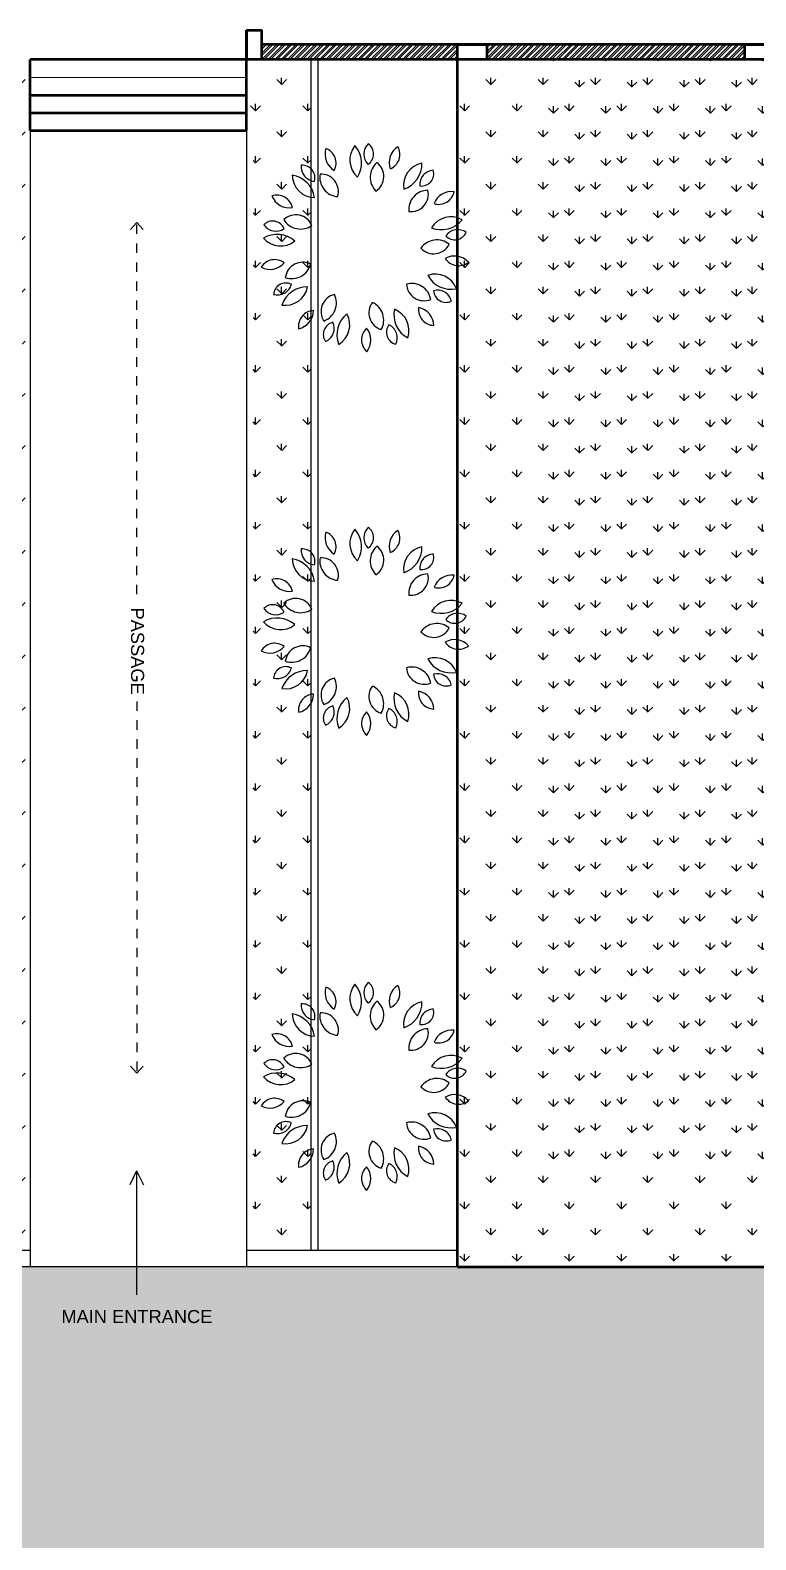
# Model space of a CAD drawing. Header units: millimetres. Extents: x 1521 to 3683, y 1649 to 3322.
# Drawn here: x 1548.74 to 1556.39, y 1664.55 to 1680.48 of the extents above; entities that cross this region are included whole.
import ezdxf

# ---------------------------------------------------------------- set-up
doc = ezdxf.new("R2010")
doc.units = ezdxf.units.MM
doc.header["$LTSCALE"] = 0.1
doc.linetypes.add('DASHED2', pattern=[0.375, 0.25, -0.125])
doc.layers.add('COL', color=1, linetype='Continuous', lineweight=50)
doc.layers.add('WALL', color=7, linetype='Continuous', lineweight=50)
doc.layers.add('HA', color=74, linetype='Continuous')
doc.styles.add('WORKING', font='ARIALN.TTF')
pattern_1 = [(90, (-672.83713, -128.37974), (-0.27582132, 0.27582132), [0.07313822, -0.47850442]), (45, (-672.83713, -128.37974), (-0.27582151, 0.27582151), [0.07313822, -0.316932296]), (135, (-672.83713, -128.37974), (-0.27582151, -0.27582151), [0.07313822, -0.316932296])]
pattern_2 = [(90, (5e-13, 96.11391), (-0.27582132, 0.27582132), [0.07313822, -0.47850442]), (45, (5e-13, 96.1139), (-0.27582151, 0.27582151), [0.07313822, -0.316932296]), (135, (5e-13, 96.1139), (-0.27582151, -0.27582151), [0.07313822, -0.316932296])]

# ---------------------------------------------------------------- blocks, each defined once
blk = doc.blocks.new('AH19E')
for centre, radius, start, end in [((-0.0238, 0.4456), 0.0887, 151.70154, 229.74057), ((-0.1412, 0.4233), 0.0753, 322.86392, 58.57818), ((0.1065, 0.3951), 0.1079, 130.70899, 219.10644), ((-0.0728, 0.4111), 0.1272, 318.65709, 31.15834), ((0.1373, 0.4177), 0.0681, 123.4613, 215.43295), ((0.0585, 0.4324), 0.059, 293.31145, 45.5828), ((0.2695, 0.3538), 0.0887, 111.70154, 189.74057), ((0.1654, 0.4122), 0.0753, 282.86392, 18.57818), ((-0.1753, 0.3724), 0.1079, 170.70899, 259.10644), ((-0.3229, 0.2694), 0.1272, 358.65709, 71.15834), ((-0.1662, 0.4095), 0.0681, 163.4613, 255.43295), ((-0.236, 0.3701), 0.059, 333.31145, 85.5828), ((-0.0637, 0.3416), 0.0926, 160.50355, 255.32847), ((-0.1617, 0.2897), 0.0835, 333.2488, 82.58322), ((0.1722, 0.2998), 0.0926, 120.50355, 215.32847), ((0.0637, 0.323), 0.0835, 293.2488, 42.58322), ((-0.3832, 0.2348), 0.0753, 2.86392, 98.57818), ((-0.3076, 0.3273), 0.0887, 191.70154, 269.74057), ((0.3369, 0.2314), 0.1079, 90.70899, 179.10644), ((0.2099, 0.3588), 0.1272, 278.65709, 351.15834), ((0.3751, 0.2288), 0.0681, 83.4613, 175.43295), ((0.3241, 0.2908), 0.059, 253.31145, 5.5828), ((-0.4216, 0.133), 0.059, 13.31145, 125.5828), ((-0.3935, 0.2082), 0.0681, 203.4613, 295.43295), ((-0.313, 0.1192), 0.0835, 13.2488, 122.58322), ((-0.2713, 0.2221), 0.0926, 200.50355, 295.32847), ((0.326, 0.1161), 0.0926, 80.50355, 175.32847), ((0.2578, 0.2036), 0.0835, 253.2488, 2.58322), ((0.4353, 0.0949), 0.0887, 71.70154, 149.74057), ((0.393, 0.2066), 0.0753, 242.86392, 338.57818), ((-0.4234, 0.0001), 0.1272, 38.65709, 111.15834), ((-0.3766, 0.1738), 0.1079, 210.70899, 299.10644), ((-0.4474, -0.0652), 0.0753, 42.86392, 138.57818), ((0.4082, -0.0422), 0.1079, 50.70899, 139.10644), ((0.3928, 0.1371), 0.1272, 238.65709, 311.15834), ((-0.4489, 0.0543), 0.0887, 231.70154, 309.74057), ((-0.3193, -0.1086), 0.0835, 53.2488, 162.58322), ((-0.3535, -0.003), 0.0926, 240.50355, 335.32847), ((0.3258, -0.1235), 0.0926, 40.50355, 135.32847), ((0.3298, -0.0126), 0.0835, 213.2488, 322.58322), ((0.4358, -0.0687), 0.0681, 43.4613, 135.43295), ((0.4366, 0.0116), 0.059, 213.31145, 325.5828), ((-0.4114, -0.1678), 0.059, 53.31145, 165.5828), ((-0.4381, -0.0922), 0.0681, 243.4613, 335.43295), ((-0.3273, -0.2708), 0.1272, 78.65709, 151.15834), ((0.3959, -0.21), 0.0887, 31.70154, 109.74057), ((0.4353, -0.0972), 0.0753, 202.86392, 298.57818), ((-0.4031, -0.1076), 0.1079, 250.70899, 339.10644), ((-0.1778, -0.2871), 0.0835, 93.2488, 202.58322), ((-0.2718, -0.2282), 0.0926, 280.50355, 15.32847), ((0.2459, -0.2245), 0.0835, 173.2488, 282.58322), ((0.1716, -0.3069), 0.0926, 0.50355, 95.32847), ((0.287, -0.2976), 0.1079, 10.70899, 99.10644), ((0.3905, -0.1503), 0.1272, 198.65709, 271.15834), ((-0.3038, -0.3362), 0.0753, 82.86392, 178.57818), ((-0.3817, -0.2457), 0.0887, 271.70154, 349.74057), ((0.0455, -0.3329), 0.0835, 133.2488, 242.58322), ((-0.0644, -0.3482), 0.0926, 320.50355, 55.32847), ((0.3433, -0.2747), 0.059, 173.31145, 285.5828), ((0.2911, -0.3356), 0.0681, 3.4613, 95.43295), ((-0.2102, -0.3917), 0.059, 93.31145, 205.5828), ((-0.2793, -0.3509), 0.0681, 283.4613, 15.43295), ((-0.0796, -0.4166), 0.1272, 118.65709, 191.15834), ((-0.2426, -0.3403), 0.1079, 290.70899, 19.10644), ((0.2039, -0.369), 0.1272, 158.65709, 231.15834), ((0.03, -0.4153), 0.1079, 330.70899, 59.10644), ((0.2724, -0.3571), 0.0753, 162.86392, 258.57818), ((0.1697, -0.4182), 0.0887, 351.70154, 69.74057), ((-0.0195, -0.4515), 0.0753, 122.86392, 218.57818), ((-0.1374, -0.4323), 0.0887, 311.70154, 29.74057), ((0.0878, -0.4339), 0.059, 133.31145, 245.5828), ((0.0087, -0.4471), 0.0681, 323.4613, 55.43295)]:
    blk.add_arc(centre, radius, start, end)
blk = doc.blocks.new('FT3')
at = {"xscale": 84, "yscale": 84, "zscale": 9, "rotation": 210}
blk.add_blockref('AH19E', (-2.29, -2.57), dxfattribs=at)
blk = doc.blocks.new('TR6')
blk.add_blockref('FT3', (2.44, 1.02))

msp = doc.modelspace()

# ---------------------------------------------------------------- hatches: boundary and pattern name
h = msp.add_hatch()
h.set_pattern_fill('STEEL', color=256, scale=0.015, style=0)
h.set_pattern_definition([(45, (727.22519, 588.535617), (-0.0336759605, 0.0336759605), []), (45, (727.22519, 588.55943), (-0.0336759605, 0.0336759605), [])])
h.paths.add_polyline_path([(1546.226, 1680.3369), (1548.2794, 1680.3369), (1548.2794, 1680.17), (1546.226, 1680.17)])
h.paths.add_polyline_path([(1551.1755, 1680.3249), (1553.2414, 1680.3249), (1553.2414, 1680.17), (1551.1755, 1680.17)])
h.paths.add_polyline_path([(1553.5513, 1680.3284), (1556.2713, 1680.3284), (1556.2713, 1680.17), (1553.5513, 1680.17)])
h = msp.add_hatch()
h.set_pattern_fill('GRASS', color=3, scale=0.015357, style=0)
h.set_pattern_definition(pattern_1)
h.paths.add_polyline_path([(1544.8159, 1679.7915), (1544.8159, 1679.979), (1545.7697, 1679.979), (1545.7697, 1679.7915)])
h.paths.add_polyline_path([(1545.7697, 1679.6041), (1545.7697, 1679.4167), (1544.8159, 1679.4167), (1544.8159, 1679.6041)])
h.paths.add_polyline_path([(1545.7697, 1679.7915), (1545.7697, 1679.6041), (1544.8159, 1679.6041), (1544.8159, 1679.7915)])
h.paths.add_polyline_path([(1542.2539, 1679.7949), (1542.2539, 1679.9824), (1543.2077, 1679.9824), (1543.2077, 1679.7949)])
h.paths.add_polyline_path([(1543.2077, 1679.7949), (1543.2077, 1679.6075), (1542.2539, 1679.6075), (1542.2539, 1679.7949)])
h.paths.add_polyline_path([(1548.7357, 1679.4198), (1551.0857, 1679.4198), (1551.0857, 1667.6042), (1551.6939, 1667.6042), (1551.6939, 1680.17), (1551.0172, 1680.17), (1551.0172, 1679.42)])
h.paths.add_polyline_path([(1548.7357, 1667.6042), (1548.7357, 1679.4198), (1548.7357, 1680.1698), (1537.0372, 1680.17), (1537.0372, 1678.5318), (1547.6844, 1678.5318), (1547.6844, 1669.1044), (1541.1191, 1669.1044), (1541.1191, 1667.6042)])
h = msp.add_hatch()
h.set_pattern_fill('GRASS', color=3, scale=0.015357, style=0)
h.set_pattern_definition(pattern_1)
h.paths.add_polyline_path([(1553.2414, 1680.17), (1556.5164, 1680.17), (1556.5164, 1670.7003), (1559.5063, 1670.7003), (1559.5063, 1667.4317), (1553.2414, 1667.4317)])
h = msp.add_hatch()
h.set_pattern_fill('GRASS', color=3, scale=0.015357, style=0)
h.set_pattern_definition(pattern_2)
h.paths.add_polyline_path([(1561.4188, 1669.6169), (1561.4188, 1668.435), (1565.9533, 1668.435), (1565.9533, 1669.6169)])
h.paths.add_polyline_path([(1559.6188, 1668.435), (1559.6188, 1669.6169), (1555.348, 1669.6169), (1555.348, 1680.17), (1554.195, 1680.17), (1554.195, 1668.435)])
h = msp.add_hatch()
h.set_pattern_fill('GRASS', color=3, scale=0.015357, style=0)
h.set_pattern_definition(pattern_2)
h.paths.add_polyline_path([(1561.4188, 1670.7003), (1561.4188, 1669.6169), (1565.9533, 1669.6169), (1565.9533, 1670.7003)])
h.paths.add_polyline_path([(1559.6188, 1669.6169), (1559.6188, 1670.7003), (1556.5164, 1670.7003), (1556.5164, 1680.17), (1555.348, 1680.17), (1555.348, 1669.6169)])
at = {"lineweight": 0}
h = msp.add_hatch(dxfattribs=at)
h.set_pattern_fill('AR-HBONE', color=9, scale=0.002457, style=0)
h.set_pattern_definition([(45, (-672.83713, -128.37974), (0, 0.35305153), [0.748935395, -0.24964513]), (135, (-672.6606, -128.20322), (0, 0.35305153), [0.748935395, -0.24964513])])
h.paths.add_polyline_path([(1559.3964, 1661.4029), (1560.7604, 1662.1904), (1562.4979, 1659.181), (1561.1339, 1658.3935)])
h.paths.add_polyline_path([(1558.017, 1662.1922), (1559.7545, 1659.1828), (1558.3905, 1658.3953), (1556.653, 1661.4047)])
h.paths.add_polyline_path([(1553.9095, 1661.4065), (1555.2735, 1662.194), (1557.011, 1659.1846), (1555.647, 1658.3971)])
h.paths.add_polyline_path([(1552.9036, 1658.3989), (1551.1661, 1661.4083), (1552.53, 1662.1958), (1554.2675, 1659.1864)])
h.paths.add_polyline_path([(1548.4195, 1661.4083), (1549.7835, 1662.1958), (1551.521, 1659.1864), (1550.157, 1658.3989)])
h.paths.add_polyline_path([(1545.676, 1661.4101), (1547.04, 1662.1976), (1548.7775, 1659.1882), (1547.4135, 1658.4007)])
h.paths.add_polyline_path([(1542.9326, 1661.4119), (1544.2966, 1662.1994), (1546.0341, 1659.19), (1544.6701, 1658.4025)])
h.paths.add_polyline_path([(1540.1891, 1661.4137), (1541.5531, 1662.2012), (1543.2906, 1659.1918), (1541.9266, 1658.4043)])
h.paths.add_polyline_path([(1537.0209, 1665.4837), (1537.0209, 1665.6859), (1537.0186, 1665.6859), (1537.0107, 1659.5315), (1537.9917, 1658.4874), (1539.2744, 1657.849), (1575.1792, 1657.6751), (1575.1792, 1664.8138), (1565.9533, 1664.8138), (1565.9533, 1667.4317), (1539.5809, 1667.4317), (1539.5809, 1665.4837)])

# ---------------------------------------------------------------- linework, layer by layer
for p, q in [((1551.6939, 1680.17), (1551.6939, 1667.6042)), ((1551.7689, 1680.17), (1551.7689, 1667.6042)), ((1548.735, 1679.4198), (1548.7357, 1667.4317)), ((1551.0172, 1679.42), (1551.0172, 1667.4317)), ((1549.8583, 1668.4456), (1549.7865, 1668.2977)), ((1549.8583, 1668.4456), (1549.8583, 1667.1355)), ((1549.8583, 1668.4456), (1549.9302, 1668.2977)), ((1548.7357, 1667.6042), (1537.0209, 1667.6042)), ((1553.2414, 1667.6042), (1551.0172, 1667.6042)), ((1553.2414, 1667.4317), (1537.0209, 1667.4317))]:
    msp.add_line(p, q)
at = {"color": 253}
msp.add_line((1548.7357, 1679.9823), (1551.0172, 1679.9825), dxfattribs=at)
at = {"linetype": 'DASHED2'}
for p, q in [((1549.8616, 1678.452), (1549.7443, 1678.3208)), ((1549.8616, 1674.5297), (1549.8616, 1678.452)), ((1549.8616, 1678.452), (1549.979, 1678.3208)), ((1549.8616, 1673.3985), (1549.8616, 1669.4762)), ((1549.8616, 1669.4762), (1549.7443, 1669.6074)), ((1549.8616, 1669.4762), (1549.979, 1669.6074))]:
    msp.add_line(p, q, dxfattribs=at)
for points in [[(1551.1755, 1680.3249), (1553.2414, 1680.3249), (1553.2414, 1680.17), (1551.1755, 1680.17)], [(1553.5513, 1680.3284), (1556.2713, 1680.3284), (1556.2713, 1680.17), (1553.5513, 1680.17)]]:
    msp.add_lwpolyline(points, close=True)
msp.add_lwpolyline([(1553.2414, 1680.17), (1556.5164, 1680.17), (1556.5164, 1670.7003), (1559.5063, 1670.7003), (1559.5063, 1667.4317), (1553.2414, 1667.4317), (1553.2414, 1680.17)])
at = {"layer": 'COL'}
for points in [[(1551.0172, 1680.4798), (1551.1755, 1680.4798), (1551.1755, 1680.17), (1551.0172, 1680.17)], [(1553.5513, 1680.3284), (1553.5513, 1680.17), (1553.2414, 1680.17), (1553.2414, 1680.3284)], [(1556.5812, 1680.3284), (1556.5812, 1680.17), (1556.2713, 1680.17), (1556.2713, 1680.3284)]]:
    msp.add_lwpolyline(points, close=True, dxfattribs=at)
at = {"layer": 'WALL'}
for p, q in [((1551.0172, 1680.4798), (1551.0172, 1680.17)), ((1551.0172, 1680.4798), (1551.0172, 1680.17)), ((1557.5311, 1680.3284), (1551.1755, 1680.3284)), ((1553.2414, 1667.4317), (1553.2414, 1680.3284)), ((1557.6727, 1680.17), (1551.0172, 1680.17)), ((1553.2414, 1667.4317), (1565.9533, 1667.4317))]:
    msp.add_line(p, q, dxfattribs=at)
at = {"layer": 'WALL', "color": 253, "ltscale": 3}
for p, q in [((1551.0172, 1680.17), (1548.7357, 1680.17)), ((1548.7357, 1679.4198), (1548.7357, 1680.1698)), ((1551.0172, 1679.42), (1551.0172, 1680.17)), ((1548.7357, 1679.7948), (1551.0172, 1679.795)), ((1548.7357, 1679.6073), (1551.0172, 1679.6075)), ((1548.7357, 1679.4198), (1551.0172, 1679.42))]:
    msp.add_line(p, q, dxfattribs=at)

# ---------------------------------------------------------------- block references
at = {"layer": 'HA', "xscale": 0.0263969295630204, "yscale": 0.0263969295602919, "zscale": 0.0263969295606637}
for p in [(1552.2533, 1678.229), (1552.2533, 1674.1815), (1552.2533, 1669.3811)]:
    msp.add_blockref('TR6', p, dxfattribs=at)

# ---------------------------------------------------------------- texts
at = {"ltscale": 0.2, "insert": (1549.9369, 1674.3884), "char_height": 0.137723, "width": 3.643626, "attachment_point": 1, "rotation": 270, "style": 'WORKING'}
msp.add_mtext('{\\f@Arial Unicode MS|b0|i0|c0|p34;PASSAGE}', dxfattribs=at)
at = {"ltscale": 0.2, "insert": (1549.0645, 1666.977), "char_height": 0.137723, "width": 3.643626, "attachment_point": 1, "style": 'WORKING'}
msp.add_mtext('{\\f@Arial Unicode MS|b0|i0|c0|p34;MAIN ENTRANCE}', dxfattribs=at)

doc.saveas('drawing.dxf')
